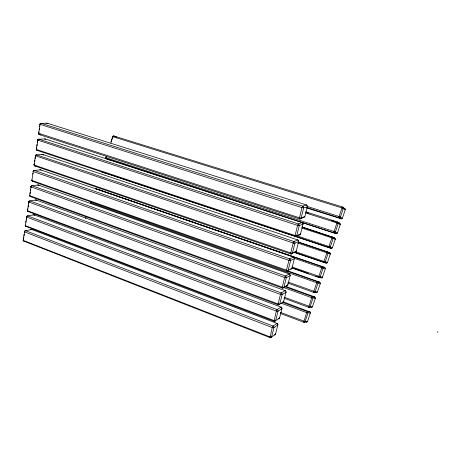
<?xml version="1.0" encoding="UTF-8"?>
<svg xmlns="http://www.w3.org/2000/svg" width="461" height="461" viewBox="0 0 461 461"><rect width="100%" height="100%" fill="white"/><g stroke="black" fill="none" stroke-linecap="round" stroke-linejoin="round"><path stroke-width="0.69" d="M113.003 136.318L110.865 142.979M287.618 282.996L313.774 292.401L316.09 292.672A1.112 1.078 -87.5 0 0 317.462 291.98L320.314 283.55L316.724 282.76L90.886 202.805L90.921 202.437M319.715 282.708L319.652 282.138L287.877 270.912M23.551 238.429L23.753 237.035M23.955 235.634L24.156 234.24M25.874 222.288L26.081 220.877M26.283 219.465L26.49 218.047M27.614 210.233L27.821 208.804M28.092 206.903L28.369 204.995M28.645 203.088L28.784 202.131M29.994 193.741L30.201 192.3M30.409 190.854L30.616 189.408M30.893 187.477L31.037 186.509A1.141 0.887 77.8 0 1 31.106 186.238M32.817 174.12L32.962 173.14M34.345 165.441A1.158 0.899 79.3 0 1 34.195 164.565L34.339 163.586M34.621 161.615L34.834 160.134M35.048 158.653L35.261 157.172M36.592 149.871A1.164 0.905 80.3 0 1 36.442 148.995L36.655 147.503M36.874 146.004L37.087 144.512M37.376 142.512L37.52 141.515M38.712 133.235L38.931 131.725M39.22 129.708L39.364 128.7M39.658 126.683L39.802 125.669M23.217 240.509L24.629 231.497M314.679 297.691L314.667 296.884L285.676 286.396M437.91 331.937L437.61 331.897M437.887 332.099L437.587 331.989M110.992 141.688L112.674 136.652A0.997 0.853 -68.3 0 1 113.804 135.96L342.627 207.035L344.684 208.522M85.631 218.526L86.051 217.269M106.445 156.21L106.024 157.472A0.997 0.565 -72.9 0 0 106.237 158.624L108.347 159.437M306.323 322.003L303.69 322.222L280.351 313.422M38.597 133.776L40.124 124.003M36.327 149.56L37.837 139.896M311.302 307.28L308.732 307.314L283.988 298.204M34.079 165.153L35.572 155.605M316.281 292.545L314.068 291.946M31.855 180.568L33.33 171.135M29.66 195.81L31.118 186.486M321.265 277.81L318.816 277.476L291.911 268.037A1.297 0.369 14.1 0 1 291.963 268.354A1.297 1.181 62.3 0 1 290.805 269.212M27.487 210.879L28.934 201.659M326.244 263.064L294.181 252.386M25.338 225.781L26.767 216.664M331.234 248.312L37.18 150.413A1.164 0.905 80.3 0 1 36.753 150.113M336.219 233.554L45.034 138.934A1.158 0.905 81 0 0 44.561 138.94M105.759 157.674L334.058 231.474L337.464 232.938L340.287 224.467A1.118 1.078 -57.1 0 0 339.613 223.084L337.567 221.989L305.626 211.795M341.215 218.791L306.83 208.02M278.963 304.439L278.306 304.848L28.334 211.628A1.129 0.87 76.2 0 1 27.654 210.81M302.439 207.323L301.984 207.577L299.454 217.799A1.343 0.409 -72 0 0 299.61 218.9L302.733 217.776M298.019 225.164L297.57 225.412L295.069 235.496A1.331 0.403 -71.5 0 0 295.236 236.551L295.876 236.286M293.657 242.763L293.208 243.005L290.747 252.951A1.32 0.398 -71.1 0 0 290.92 253.965L291.559 253.665M289.352 260.125L288.909 260.367L286.477 270.181A1.314 0.392 -70.6 0 0 286.661 271.149L287.307 270.814M285.105 277.263L284.668 277.493L31.135 186.924L30.737 186.67L31.037 186.509M280.91 294.17L280.478 294.4L28.945 202.097L28.807 201.711M276.779 310.858L276.346 311.089L26.784 217.096L26.646 216.71M272.693 327.333L272.267 327.558L24.64 231.929L24.508 231.543M277.522 324.043L277.176 324.21A1.268 0.461 14.3 0 1 277.453 324.337M342.414 207.75L342.01 207.94L112.674 136.652M337.348 222.732L336.951 222.917L305.649 212.913M292.833 253.066L293.467 252.766M332.289 237.703L331.891 237.888L302.036 228.091M327.229 252.663L326.832 252.853L323.945 261.399A1.124 0.288 -71.1 0 0 323.858 262.545A1.124 1.095 -74.4 0 0 325.259 261.836L327.477 262.47L330.295 254.023A1.112 1.083 -70.2 0 0 329.627 252.622L298.405 242.111M322.176 267.622L321.778 267.806L294.118 258.258M317.122 282.57L316.724 282.76L313.837 291.3A1.129 0.288 -70.5 0 0 313.774 292.401A1.129 1.089 -87.2 0 0 315.163 291.704L317.37 291.899M312.074 297.512L311.676 297.702L283.498 287.48M307.026 312.449L306.628 312.633L281.21 303.194M35.301 155.714L293.208 243.005A1.325 0.334 13.9 0 0 294.89 243.201L298.659 241.541A1.308 0.328 14 0 0 298.469 241.166M296.504 236.02L297.138 235.755M297.76 235.496L299.005 234.977A1.314 1.216 67.4 0 0 300.509 234.136L302.986 224.19A1.32 1.222 69.2 0 0 302.105 222.554L298.359 223.965L38.805 139.182A1.17 0.91 80.9 0 0 37.739 140.011M37.56 140.029L297.57 225.412A1.337 0.305 13.8 0 0 299.252 225.625L302.986 224.19A1.32 0.294 13.9 0 0 302.549 223.735M38.54 133.252L299.454 217.799A1.343 0.294 13.8 0 0 301.142 218.024L304.836 216.457M38.545 133.615L38.828 133.552A1.158 0.766 -73.7 0 0 39.456 134.664L299.61 218.9A1.343 1.245 70.7 0 0 301.142 218.024L303.678 207.813A1.343 1.256 72.9 0 0 302.773 206.148L41.098 123.3A1.181 0.922 82 0 0 40.021 124.153L39.732 124.245L301.984 207.577C303.165 208.326 308.461 207.029 307.17 206.292M105.73 157.535L105.742 157.414A0.997 0.853 -70.2 0 0 106.237 158.624L336.046 233.635A1.118 1.083 -60.4 0 0 337.429 232.914L337.141 232.851M36.269 149.393L295.069 235.496A1.331 0.323 13.9 0 0 296.751 235.698L300.509 234.136A1.314 0.311 13.9 0 0 300.313 233.773M293.761 257.457A1.302 0.386 -71 0 0 293.507 257.048L40.499 169.798L34.293 170.397A1.153 0.893 78.8 0 0 33.244 171.187L32.944 171.331L33.348 171.573L288.909 260.367A1.32 0.363 14 0 0 290.58 260.54L294.383 258.667A1.302 0.357 14 0 0 294.366 258.385M34.022 164.992L290.747 252.951A1.325 0.352 13.9 0 0 292.424 253.135L296.21 251.354L298.659 241.541A1.308 1.21 66.1 0 0 297.777 239.916L42.752 154.452L36.534 154.879A1.164 0.905 79.9 0 0 35.474 155.691M34.195 164.565L33.901 164.704L34.304 164.94A1.147 0.749 -70.9 0 0 34.932 165.977L290.92 253.965A1.325 1.21 64.7 0 0 292.424 253.135L294.89 243.201A1.325 1.222 66.1 0 0 293.997 241.547L36.534 154.879A1.147 0.755 -71.7 0 0 35.583 156.049L35.445 155.662M31.803 180.407L286.477 270.181A1.314 0.38 14 0 0 288.148 270.348L291.963 268.354L294.383 258.667A1.302 1.193 63.5 0 0 293.507 257.048L289.698 258.898A1.32 0.398 -70.9 0 0 288.909 260.367L289.41 260.315M29.608 195.654L282.265 287.186A1.308 0.409 14.1 0 0 283.93 287.33L287.773 285.129L290.165 275.569A1.297 0.38 14.1 0 0 290.24 275.384M36.442 148.995L36.148 149.11L36.552 149.341A1.153 0.761 -72.3 0 0 37.18 150.413M302.502 207.513L301.984 207.577A1.348 0.409 -72.3 0 1 302.773 206.148L306.484 204.961A1.325 1.239 73 0 1 307.378 206.609L304.865 216.687A1.32 1.233 70.7 0 1 303.35 217.552A1.325 0.398 -72 0 0 303.62 217.304M27.435 210.723L278.11 303.96A1.297 0.438 14.1 0 0 279.764 304.093L283.642 301.69L285.999 292.251A1.285 0.409 14.2 0 0 286.079 292.055M298.077 225.354L297.57 225.412A1.337 0.409 -71.8 0 1 298.359 223.965A1.337 1.239 69.2 0 1 299.252 225.625L296.751 235.698A1.331 1.227 67.4 0 1 295.236 236.551M293.715 242.947L293.208 243.005A1.325 0.403 -71.3 0 1 293.997 241.547L297.777 239.916A1.308 0.392 -71.4 0 1 298.025 240.354M285.163 277.447L284.668 277.493L282.265 287.186A1.308 0.386 -70.2 0 0 282.455 288.108A1.308 1.176 60.6 0 0 283.93 287.33L286.333 277.655A1.314 1.187 61.6 0 0 285.457 276.018L32.074 185.737A1.141 0.887 77.8 0 0 31.233 186.008M25.286 225.619L274.007 320.522A1.291 0.461 14.2 0 0 275.655 320.637L279.562 318.032L281.884 308.72A1.279 0.438 14.2 0 0 281.89 308.374M280.974 294.354L280.478 294.4L278.11 303.96A1.302 0.38 -69.8 0 0 278.306 304.848A1.302 1.158 59 0 0 279.764 304.093L282.138 294.539A1.302 1.17 59.9 0 0 281.268 292.914L29.884 200.898A1.135 0.876 76.8 0 0 28.853 201.653A1.187 0.3 8.3 0 0 28.945 202.097A1.129 0.726 -67.9 0 1 29.884 200.898L36.073 199.965L285.134 290.643A1.285 0.375 -70.1 0 1 285.399 290.995M35.975 165.885L34.932 165.977A1.158 0.899 79.3 0 1 34.506 165.678M276.836 311.042L276.346 311.089L274.111 320.977M272.751 327.517L272.267 327.558L270.06 337.319M23.165 240.354L269.956 336.87A1.279 0.49 14.3 0 0 271.604 336.968L275.534 334.173L277.827 324.976A1.268 0.461 14.3 0 0 277.678 324.469M342.454 207.911L342.01 207.94L339.117 216.503A1.129 0.288 -72.1 0 0 339.014 217.713L341.042 218.86A1.118 1.078 -54.9 0 0 342.431 218.128L345.283 209.68A1.118 1.078 -52.3 0 0 344.609 208.303M337.389 222.894L336.951 222.917L334.058 231.474A1.129 0.288 -71.8 0 0 333.96 232.667A1.129 1.095 -60.7 0 0 335.36 231.935L338.253 223.389A1.129 1.089 -57.5 0 0 337.567 221.989A1.129 0.288 -72 0 0 336.951 222.917L340.316 224.49L339.988 224.421M332.329 237.864L331.891 237.888L328.998 246.439A1.124 0.288 -71.5 0 0 328.912 247.609L331.05 248.404A1.112 1.083 -67.1 0 0 332.439 247.69L335.291 239.247A1.112 1.083 -63.2 0 0 334.617 237.859L302.018 226.945M327.275 252.83L326.832 252.853A1.124 0.288 -71.3 0 1 327.466 251.879A1.124 1.095 -70.3 0 1 328.14 253.296L325.259 261.836L295.57 251.706M322.216 267.783L321.778 267.806L318.891 276.352A1.124 0.288 -70.8 0 0 318.816 277.476A1.124 1.089 -81.3 0 0 320.205 276.773L322.487 277.228L325.305 268.792A1.112 1.083 -77.5 0 0 324.636 267.386L96.159 188.808A0.997 0.853 -73.2 0 0 95.709 188.797M317.162 282.737L316.724 282.76A1.124 0.288 -70.7 0 1 317.375 281.74L319.652 282.138A1.112 1.078 -84.2 0 1 320.314 283.55L320.216 283.48M312.114 297.679L311.676 297.702L308.732 307.314A1.129 1.089 88.1 0 0 310.115 306.628L312.385 306.634M307.066 312.616L306.628 312.633L303.69 322.222A1.135 1.083 84.4 0 0 305.073 321.542L307.539 321.461L307.245 321.277M40.505 134.629L39.456 134.664A1.176 0.916 81.4 0 1 38.701 133.54M342.304 218.134L339.4 216.589L307.101 206.384M344.978 209.651L345.312 209.709L342.01 207.94A1.129 0.288 -72.3 0 1 342.627 207.035A1.135 1.089 -52.7 0 1 343.307 208.424L340.42 216.975A1.129 1.089 -55.3 0 1 339.014 217.713L307.043 207.594M335.003 239.178L335.32 239.265L331.891 237.888A1.129 0.288 -71.7 0 1 332.519 236.937A1.129 1.095 -63.4 0 1 333.194 238.343L330.307 246.889A1.129 1.095 -67.3 0 1 328.912 247.609L246.808 220.214M306.796 212.602L308.847 213.259M331.407 220.462L336.196 221.989M338.247 222.646L339.688 223.291M332.151 247.609L332.467 247.707L297.161 235.836M301.892 227.135L320.983 233.387M322.348 233.836L334.698 238.055M246.134 219.989L101.823 171.832A0.997 0.853 -71.4 0 1 101.627 171.728M298.353 242.111L329.713 252.812M297.737 243.056L330.33 254.034L329.794 253.855M294.85 252.484L326.065 263.168A1.112 1.083 -74.4 0 0 327.443 262.465L327.166 262.355M102.538 172.08L101.823 171.832A0.997 0.565 -72 0 1 101.697 171.751M103.247 172.333L103.956 172.581M104.659 172.823L106.065 173.319A0.985 0.553 -72 0 0 106.526 173.175M291.946 266.913L320.205 276.773L323.092 268.239A1.124 1.095 -77.4 0 0 322.418 266.815L96.159 188.808A0.997 0.565 -70.7 0 0 95.681 188.97M292.66 267.956L308.219 273.413M315.664 276.024L321.075 277.92A1.112 1.078 -81.5 0 0 322.452 277.228L321.962 277.015M287.134 271.056L317.375 281.74A1.129 1.089 -83.9 0 1 318.044 283.169L315.163 291.704L288.315 282.132M32.126 180.827A1.147 0.887 78.2 0 0 32.708 181.369L286.661 271.149A1.314 1.193 62.4 0 0 288.148 270.348L290.58 260.54A1.32 1.204 63.6 0 0 289.698 258.898L34.293 170.397A1.141 0.749 -70.4 0 0 33.348 171.573L33.209 171.187M91.434 202.062A0.997 0.565 -69.9 0 0 90.886 202.805L90.633 202.667A0.997 0.853 -74.4 0 1 91.088 202.085M284.858 286.713L312.333 296.659L314.667 296.884A1.118 1.078 -89.7 0 1 315.33 298.307L312.477 306.732A1.118 1.078 87.7 0 1 311.106 307.412M29.821 195.769A1.141 0.882 77.2 0 0 30.507 196.582L234.563 270.711M235.231 270.953L282.455 288.108M284.679 297.368L310.115 306.628L312.996 298.1A1.129 1.089 -89.3 0 0 312.333 296.659A1.129 0.288 -70.4 0 0 311.676 297.702L315.364 298.302L315.07 298.14M283.469 301.915L309.786 311.936M282.57 302.404L307.291 311.573L309.683 311.624A1.118 1.072 86.1 0 1 310.339 313.054L307.493 321.473A1.118 1.072 84.1 0 1 306.127 322.147M280.369 312.368L305.073 321.542L307.954 313.019A1.129 1.083 86.4 0 0 307.291 311.573L306.628 312.633L310.386 313.042L310.092 312.869M25.77 226.19A1.124 0.864 75.3 0 0 26.185 226.501L274.214 321.369A1.297 1.141 57.8 0 0 275.655 320.637L278 311.21A1.297 1.153 58.5 0 0 277.136 309.59L27.718 215.892A1.129 0.87 75.8 0 0 26.692 216.63A1.181 0.323 7.9 0 0 26.784 217.096A1.129 0.72 -66.7 0 1 27.718 215.892L33.895 214.797L281.031 307.118A1.279 0.369 -69.8 0 1 281.285 307.251M109.044 159.708L109.735 159.973M23.35 239.824A1.17 0.352 7.3 0 0 23.43 240.331A1.118 0.853 74.4 0 0 24.058 241.207L60.506 255.492M61.175 255.757L270.169 337.677A1.285 1.129 56.7 0 0 271.604 336.968L273.915 327.662L277.827 324.976A1.274 1.124 57.1 0 0 276.98 323.386L31.746 229.463L25.574 230.719A1.118 0.859 74.9 0 0 24.56 231.439A1.176 0.34 7.6 0 0 24.64 231.929A1.124 0.709 -65.7 0 1 25.574 230.719L273.056 326.048A1.291 1.135 57.3 0 1 273.915 327.662A1.285 0.473 14.2 0 1 272.267 327.558A1.291 0.375 -69.3 0 1 273.056 326.048L276.98 323.386A1.274 0.363 -69.4 0 1 277.234 323.922M325.195 268.734L321.778 267.806A1.124 0.288 -71 0 1 322.418 266.815L324.728 267.559M115.187 136.583L113.804 135.96A0.997 0.565 -74.2 0 0 112.968 136.675L112.876 136.37M115.872 136.894L116.558 137.205M270.227 337.279L269.956 336.87A1.291 0.369 -69.1 0 0 270.169 337.677M274.278 320.937L274.007 320.522A1.297 0.375 -69.4 0 0 274.214 321.369M278.381 304.381L278.11 303.96L278.214 304.421M282.541 287.606L282.265 287.186L282.368 287.652M286.754 270.607L286.477 270.181L286.581 270.653M291.024 253.383L290.747 252.951L290.851 253.435M295.351 235.928L295.069 235.496L295.173 235.98M299.731 218.237L299.454 217.799L299.558 218.295M339.325 216.889L339.117 216.503L339.163 216.941M334.26 231.866L334.058 231.474L334.104 231.912M329.206 246.831L328.998 246.439L329.045 246.877M324.146 261.79L323.945 261.399L323.991 261.836M319.093 276.744L318.891 276.352L318.937 276.784M314.045 291.686L313.837 291.3L313.883 291.732M308.991 306.628L308.789 306.237L308.835 306.669M303.949 321.559L303.741 321.167L303.787 321.599M39.998 124.061L40.142 124.447A1.164 0.772 -74.5 0 1 41.098 123.3L47.333 123.237L306.484 204.961A1.331 0.398 -72.3 0 1 306.726 205.468M37.71 139.954L37.848 140.34A1.153 0.766 -73.1 0 1 38.805 139.182L45.034 138.934A1.141 0.743 -73.2 0 1 45.616 139.464M30.996 186.532L31.135 186.924A1.135 0.738 -69.1 0 1 32.074 185.737L38.275 184.965L289.295 273.955A1.297 1.176 61.5 0 1 290.165 275.569L286.333 277.655A1.308 0.392 14 0 1 284.668 277.493A1.308 0.392 -70.5 0 1 285.457 276.018L289.295 273.955A1.291 0.38 -70.6 0 1 289.531 274.6M90.794 202.483L90.886 202.805M100.757 190.727A0.985 0.553 -70.8 0 0 100.452 190.116A0.985 0.847 -73.2 0 0 99.795 190.197M294.723 252.173A1.302 1.199 64.6 0 0 296.21 251.354A1.308 0.34 14 0 0 296.02 250.963M43.374 155.219A1.135 0.738 -71.9 0 0 42.752 154.452A1.147 0.899 80 0 0 41.899 154.746M295 251.902A1.302 0.386 -71.2 0 1 294.856 252.075M28.334 211.628A1.129 0.72 -67.2 0 1 27.706 210.689A1.187 0.311 8.1 0 1 27.441 210.279M282.507 302.508A1.285 1.147 58.9 0 0 283.642 301.69A1.279 0.426 14.2 0 0 283.48 301.217M36.655 200.397A1.118 0.715 -68.2 0 0 36.073 199.965A1.124 0.87 76.9 0 0 35.243 200.224M282.478 302.128A1.285 0.375 -69.9 0 1 282.334 302.318M24.058 241.207A1.124 0.703 -65.1 0 1 23.43 240.331M274.416 334.951A1.274 1.118 56.6 0 0 275.534 334.173A1.262 0.478 14.4 0 0 275.384 333.655M32.328 229.849A1.112 0.692 -66.1 0 0 31.746 229.463A1.106 0.853 74.9 0 0 30.801 229.918M110.732 160.221A0.985 0.553 -72.8 0 1 110.433 160.244M29.781 195.182A1.193 0.294 8.5 0 0 29.879 195.614A1.135 0.732 -68.4 0 0 30.507 196.582M286.627 285.964A1.291 1.164 60.4 0 0 287.773 285.129A1.291 0.398 14.1 0 0 287.606 284.685M38.897 185.674A1.124 0.72 -69.4 0 0 38.275 184.965A1.129 0.882 77.9 0 0 37.606 185.063M286.598 285.601A1.291 0.375 -70.3 0 1 286.454 285.785M299.137 234.885A1.314 0.392 -71.6 0 1 299.005 234.977M302.105 222.554A1.32 0.398 -71.8 0 1 302.335 222.796M25.614 225.953A1.124 0.864 75.3 0 1 25.47 225.112A1.176 0.334 7.7 0 0 25.557 225.596A1.124 0.715 -66.1 0 0 26.185 226.501M278.133 318.758A1.279 1.135 57.6 0 0 279.562 318.032A1.274 0.449 14.3 0 0 279.568 317.681M281.498 308.104A1.279 0.438 14.2 0 1 281.729 308.236M34.517 215.443A1.112 0.703 -67.1 0 0 33.895 214.797A1.112 0.864 75.9 0 0 33.071 215.039M106.065 173.319A0.985 0.847 -71.4 0 1 105.702 173.059M32.016 180.551A1.147 0.887 78.2 0 1 31.976 179.963L31.682 180.118L32.08 180.366A1.135 0.743 -69.6 0 0 32.708 181.369M41.087 170.276A1.129 0.732 -70.6 0 0 40.499 169.798A1.141 0.887 78.9 0 0 39.83 169.902M47.921 123.79A1.153 0.755 -74.6 0 0 47.333 123.237A1.164 0.91 82.1 0 0 46.647 123.364M281.884 308.72L278 311.21A1.291 0.449 14.2 0 1 276.346 311.089A1.297 0.38 -69.7 0 1 277.136 309.59L281.031 307.118A1.279 1.141 58.3 0 1 281.884 308.72M285.999 292.251L282.138 294.539A1.302 0.421 14.1 0 1 280.478 294.4A1.302 0.386 -70 0 1 281.268 292.914L285.134 290.643A1.285 1.158 59.7 0 1 285.999 292.251"/></g></svg>
